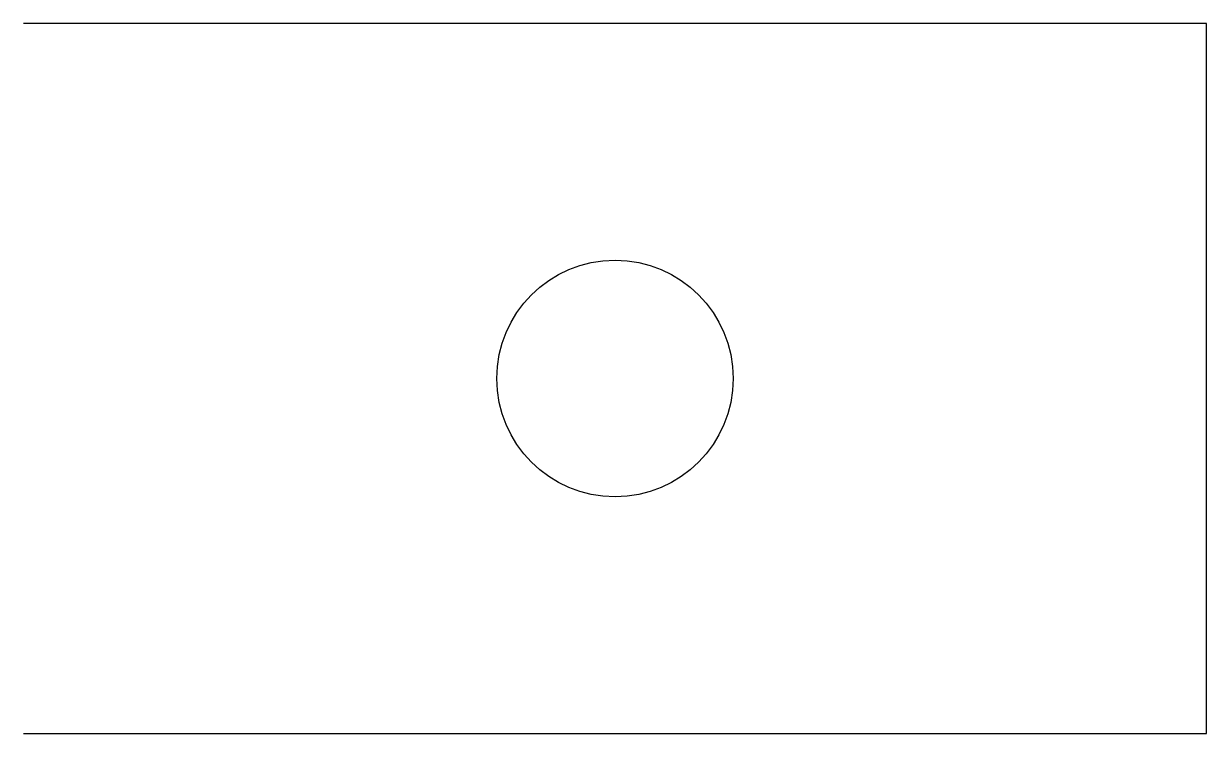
# Model space of a CAD drawing. Header units: millimetres. Extents: x 0 to 50, y 0 to 30.
import ezdxf

# ---------------------------------------------------------------- set-up
doc = ezdxf.new("R2010")
doc.units = ezdxf.units.MM

msp = doc.modelspace()

# ---------------------------------------------------------------- linework, layer by layer
msp.add_lwpolyline([(0, 0), (50, 0), (50, 30), (0, 30)])
msp.add_circle((25, 15), 5)

doc.saveas('drawing.dxf')
